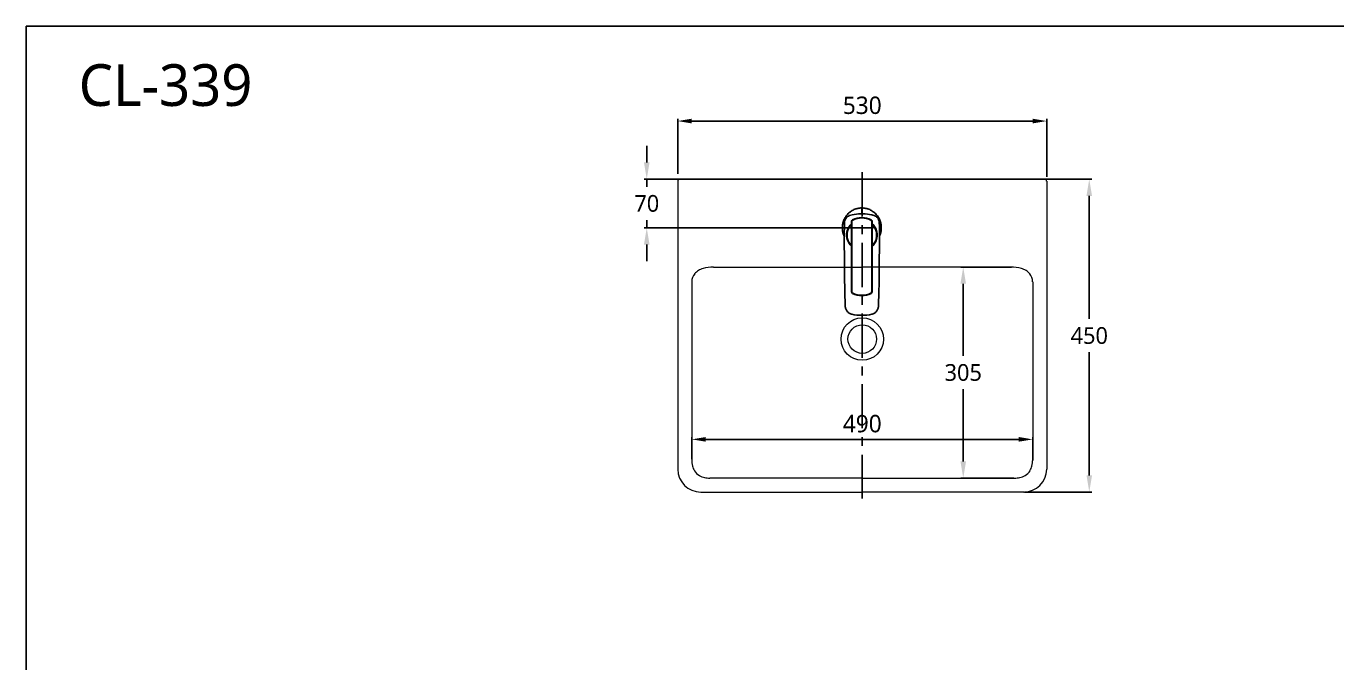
# Model space of a CAD drawing. Header units: millimetres. Extents: x 3553 to 10198, y 0 to 2100.
# Drawn here: x 3553 to 5436, y 1184 to 2100 of the extents above; entities that cross this region are included whole.
import ezdxf

# ---------------------------------------------------------------- set-up
doc = ezdxf.new("R2010")
doc.units = ezdxf.units.MM
doc.linetypes.add('CENTER', pattern=[50.8, 31.75, -6.35, 6.35, -6.35])
for name, color, linetype in [('1', 1, 'Continuous'), ('5', 7, 'Continuous'), ('CENTER', 2, 'CENTER')]:
    doc.layers.add(name, color=color, linetype=linetype)
doc.styles.add('GHS', font='romans', dxfattribs={"bigfont": 'ghs'})
doc.styles.get("Standard").update_dxf_attribs({"font": 'NanumGothic.ttf'})
doc.dimstyles.new('ISO-25', dxfattribs={"dimtxt": 20, "dimasz": 20, "dimexe": 3, "dimexo": 1, "dimgap": 10, "dimtad": 1, "dimtoh": 1, "dimdec": 0, "dimtxsty": 'Standard', "dimcen": 0, "dimclrd": 3, "dimclre": 3, "dimclrt": 2, "dimadec": 0, "dimazin": 0, "dimtfac": 1, "dimtdec": 0, "dimtmove": 0, "dimatfit": 3, "dimfxl": 1, "dimarcsym": 0})

# ---------------------------------------------------------------- blocks, each defined once
blk = doc.blocks.new('*D53')
at = {"color": 3, "lineweight": -2, "transparency": 16777216}
for p, q in [((4489.4, 1887.8), (4489.4, 1966.6)), ((4509.4, 1963.6), (4999.5, 1963.6)), ((5019.5, 1883.4), (5019.5, 1966.6))]:
    blk.add_line(p, q, dxfattribs=at)
at = {"color": 3, "transparency": 16777216}
for points in [[(4509.4, 1966.9), (4509.4, 1960.2), (4489.4, 1963.6)], [(4999.5, 1966.9), (4999.5, 1960.2), (5019.5, 1963.6)]]:
    blk.add_solid(points, dxfattribs=at)
at = {"layer": 'Defpoints', "color": 0, "transparency": 16777216}
for p in [(5019.5, 1963.6), (4489.4, 1886.8), (5019.5, 1882.4)]:
    blk.add_point(p, dxfattribs=at)
at = {"color": 2, "transparency": 16777216, "insert": (4754.5, 1986.1), "char_height": 25, "attachment_point": 5}
blk.add_mtext('530', dxfattribs=at)
blk = doc.blocks.new('*D56')
at = {"color": 3, "lineweight": -2, "transparency": 16777216}
for p, q in [((4444.9, 1904), (4444.9, 1928)), ((5021, 1880), (4441.3, 1880)), ((4444.9, 1880), (4444.9, 1869)), ((4770.8, 1810), (4441.3, 1810)), ((4444.9, 1810), (4444.9, 1821)), ((4444.9, 1786), (4444.9, 1762))]:
    blk.add_line(p, q, dxfattribs=at)
at = {"color": 3, "transparency": 16777216}
for points in [[(4440.9, 1904), (4448.9, 1904), (4444.9, 1880)], [(4440.9, 1786), (4448.9, 1786), (4444.9, 1810)]]:
    blk.add_solid(points, dxfattribs=at)
at = {"layer": 'Defpoints', "color": 0, "transparency": 16777216}
for p in [(5022.2, 1880), (4444.9, 1810), (4772, 1810)]:
    blk.add_point(p, dxfattribs=at)
at = {"color": 2, "transparency": 16777216, "insert": (4444.9, 1845), "char_height": 24, "attachment_point": 5}
blk.add_mtext('70', dxfattribs=at)
blk = doc.blocks.new('*D57')
at = {"color": 3, "lineweight": -2, "transparency": 16777216}
for p, q in [((4968.8, 1753.6), (4896, 1753.6)), ((4899.6, 1729.6), (4899.6, 1625.9)), ((4899.6, 1474.1), (4899.6, 1577.9)), ((4972.4, 1450.1), (4896, 1450.1))]:
    blk.add_line(p, q, dxfattribs=at)
at = {"color": 3, "transparency": 16777216}
for points in [[(4895.6, 1729.6), (4903.6, 1729.6), (4899.6, 1753.6)], [(4895.6, 1474.1), (4903.6, 1474.1), (4899.6, 1450.1)]]:
    blk.add_solid(points, dxfattribs=at)
at = {"layer": 'Defpoints', "color": 0, "transparency": 16777216}
for p in [(4970, 1753.6), (4899.6, 1450.1), (4973.6, 1450.1)]:
    blk.add_point(p, dxfattribs=at)
at = {"color": 2, "transparency": 16777216, "insert": (4899.6, 1601.9), "char_height": 24, "attachment_point": 5}
blk.add_mtext('305', dxfattribs=at)
blk = doc.blocks.new('*D58')
at = {"color": 3, "lineweight": -2, "transparency": 16777216}
for p, q in [((4509.6, 1477.2), (4509.6, 1508.8)), ((4999.4, 1476.5), (4999.4, 1508.8)), ((4529.6, 1505.8), (4979.4, 1505.8))]:
    blk.add_line(p, q, dxfattribs=at)
at = {"color": 3, "transparency": 16777216}
for points in [[(4529.6, 1509.2), (4529.6, 1502.5), (4509.6, 1505.8)], [(4979.4, 1509.2), (4979.4, 1502.5), (4999.4, 1505.8)]]:
    blk.add_solid(points, dxfattribs=at)
at = {"layer": 'Defpoints', "color": 0, "transparency": 16777216}
for p in [(4999.4, 1505.8), (4509.6, 1476.2), (4999.4, 1475.5)]:
    blk.add_point(p, dxfattribs=at)
at = {"color": 2, "transparency": 16777216, "insert": (4754.5, 1528.3), "char_height": 25, "attachment_point": 5}
blk.add_mtext('490', dxfattribs=at)
blk = doc.blocks.new('*D63')
at = {"color": 3, "lineweight": -2, "transparency": 16777216}
for p, q in [((5017.7, 1880), (5084.3, 1880)), ((5080.7, 1856), (5080.7, 1679)), ((5080.7, 1454), (5080.7, 1631)), ((4987.7, 1430), (5084.3, 1430))]:
    blk.add_line(p, q, dxfattribs=at)
at = {"color": 3, "transparency": 16777216}
for points in [[(5076.7, 1856), (5084.7, 1856), (5080.7, 1880)], [(5076.7, 1454), (5084.7, 1454), (5080.7, 1430)]]:
    blk.add_solid(points, dxfattribs=at)
at = {"layer": 'Defpoints', "color": 0, "transparency": 16777216}
for p in [(5016.5, 1880), (4986.5, 1430), (5080.7, 1430)]:
    blk.add_point(p, dxfattribs=at)
at = {"color": 2, "transparency": 16777216, "insert": (5080.7, 1655), "char_height": 24, "attachment_point": 5}
blk.add_mtext('450', dxfattribs=at)

msp = doc.modelspace()

# ---------------------------------------------------------------- linework, layer by layer
at = {"linetype": 'Continuous', "lineweight": 0}
for p, q in [((4489.4, 1877), (4489.5, 1463)), ((4492.5, 1880), (4754.5, 1880)), ((5016.5, 1880), (4754.5, 1880)), ((5019.5, 1877), (5019.5, 1463)), ((4540.7, 1753.6), (4754.5, 1753.6)), ((4970, 1753.6), (4754.5, 1753.6)), ((4509.6, 1732.4), (4509.6, 1475.5)), ((4999.4, 1732.4), (4999.4, 1475.5)), ((4754.5, 1450.1), (4535.7, 1450.1)), ((4754.5, 1450.1), (4973.6, 1450.1)), ((4522.5, 1430), (4754.5, 1430)), ((4986.5, 1430), (4754.5, 1430))]:
    msp.add_line(p, q, dxfattribs=at)
for radius in [30.5, 20.5, 20.5]:
    msp.add_circle((4754.5, 1650), radius, dxfattribs=at)
for centre, radius, start, end in [((4492.5, 1877), 3.01, 90.0621, 179.8501), ((5016.4, 1877), 3.01, 0.1499, 89.9379), ((4534.7, 1722.3), 30.6, 107.0768, 120.7204), ((4539.8, 1705.5), 48.1, 88.9553, 107.0401), ((4969.1, 1705.5), 48.1, 72.9599, 91.0447), ((4974.2, 1722.3), 30.6, 59.2796, 72.9232), ((4527.2, 1732.6), 17.6, 139.9359, 180.7404), ((4529.9, 1730.3), 21.2, 120.7204, 139.8298), ((4979, 1730.3), 21.2, 40.1702, 59.2796), ((4981.7, 1732.6), 17.6, 359.2596, 40.0641), ((4544.4, 1475.9), 34.9, 179.4172, 193.9272), ((4964.5, 1475.9), 34.9, 346.0728, 0.5828), ((4522.5, 1463), 33, 180.0006, 270), ((4534, 1473.3), 24.1, 193.9272, 211.2546), ((4530.8, 1471.3), 20.3, 211.2546, 239.2642), ((4533, 1475.2), 24.8, 239.2642, 259.0791), ((4535.5, 1487.1), 37, 258.3719, 270.2779), ((4973.4, 1487.1), 37, 269.7221, 281.6281), ((4975.9, 1475.2), 24.8, 280.9209, 300.7358), ((4986.5, 1463), 33, 270, 359.9994), ((4978.2, 1471.3), 20.3, 300.7358, 328.7454), ((4974.9, 1473.3), 24.1, 328.7454, 346.0728)]:
    msp.add_arc(centre, radius, start, end, dxfattribs=at)
at = {"layer": '1', "color": 7, "linetype": 'Continuous'}
for p, q in [((4738.9, 1718.4), (4738.9, 1818.9)), ((4738.9, 1818.9), (4738.9, 1818.9)), ((4739.4, 1818.9), (4739.4, 1718.4)), ((4740.6, 1821.6), (4740.6, 1821.6)), ((4767.3, 1821.6), (4767.3, 1821.6)), ((4768.4, 1718.4), (4768.4, 1818.9)), ((4768.9, 1818.9), (4768.9, 1718.4)), ((4768.9, 1818.9), (4768.9, 1818.9)), ((4732.6, 1800.2), (4732.6, 1800.1)), ((4732.6, 1799.9), (4732.6, 1799.6)), ((4775.2, 1800.1), (4775.2, 1800.2)), ((4775.2, 1799.6), (4775.2, 1799.9))]:
    msp.add_line(p, q, dxfattribs=at)
for centre, major_axis, ratio, start_param, end_param in [((4753.9, 1799.9), (-21.3, 0), 0.996195, 5.493762, 6.283185), ((4753.9, 1799.6), (-21.3, 0), 0.996195, 5.493762, 6.283185), ((4753.9, 1800.1), (-21.3, 0), 0.996195, 5.818917, 6.283185), ((4741.9, 1818.9), (-3, 0), 0.999848, 5.171113, 6.283185), ((4741.9, 1818.9), (3, 0), 0.999848, 2.02952, 3.141593), ((4739.4, 1818.9), (0.5, 0), 0.017452, 3.141593, 4.712389), ((4741.9, 1818.9), (2.5, 0), 0.999848, 2.02952, 3.141593), ((4753.9, 1794.6), (-30.1, 0), 0.999848, 4.253665, 5.171113), ((4753.9, 1794.6), (30.1, 0), 0.999848, 1.112072, 2.02952), ((4740.8, 1821.1), (-0.221, 0.448), 0.007728, 0.015649, 1.586446), ((4753.9, 1794.6), (29.6, 0), 0.999848, 1.112072, 2.02952), ((4767, 1821.1), (0.221, 0.448), 0.007728, 4.69674, 6.267536), ((4765.9, 1818.9), (2.5, 0), 0.999848, 0, 1.112072), ((4765.9, 1818.9), (-3, 0), 0.999848, 3.141593, 4.253665), ((4765.9, 1818.9), (3, 0), 0.999848, 0, 1.112072), ((4768.4, 1818.9), (0.5, 0), 0.017452, 4.712389, 6.283185), ((4753.9, 1799.6), (-21.3, 0), 0.996195, 2.352071, 3.931016), ((4753.9, 1799.9), (-21.3, 0), 0.996195, 3.141593, 3.911676), ((4753.9, 1800.4), (-21.4, 0), 0.996167, 6.260409, 6.283185), ((4753.9, 1800.4), (-21.4, 0), 0.996167, 0, 0.143335), ((4753.9, 1800.2), (-21.3, 0), 0.996195, 6.015561, 6.283185), ((4753.9, 1799.6), (-21.3, 0), 0.996195, 0, 0.789521), ((4753.9, 1800.1), (-21.3, 0), 0.996195, 3.141593, 3.486284), ((4753.9, 1800.2), (-21.3, 0), 0.996195, 3.141593, 3.453199), ((4753.9, 1800.4), (21.5, 0), 0.996167, 6.013892, 6.283185), ((4753.9, 1800.4), (-21.4, 0), 0.996167, 2.998258, 3.260777), ((4741.9, 1718.4), (-3, 0), 0.999848, 0, 1.112072), ((4739.4, 1718.4), (0.5, 0), 0.017452, 3.141593, 4.712389), ((4741.9, 1718.4), (2.5, 0), 0.999848, 3.141593, 4.253665), ((4740.8, 1716.1), (0.221, 0.448), 0.007728, 3.125943, 4.69674), ((4753.9, 1742.7), (-30.1, 0), 0.999848, 1.112072, 2.02952), ((4753.9, 1742.7), (29.6, 0), 0.999848, 4.253665, 5.171113), ((4765.9, 1718.4), (2.5, 0), 0.999848, 5.171113, 6.283185), ((4767, 1716.1), (-0.221, 0.448), 0.007728, 1.586446, 3.157242), ((4765.9, 1718.4), (-3, 0), 0.999848, 2.02952, 3.141593), ((4768.4, 1718.4), (0.5, 0), 0.017452, 4.712389, 6.283185)]:
    msp.add_ellipse(centre, major_axis=major_axis, ratio=ratio, start_param=start_param, end_param=end_param, dxfattribs=at)
for points, knots in [([(4728.7, 1797.6), (4728.6, 1797.8), (4728.2, 1798.7), (4727.5, 1800.5), (4726.8, 1802.7), (4726.5, 1804.5), (4726.1, 1806.3), (4725.8, 1809.6), (4726, 1813.3), (4726.7, 1817), (4727.8, 1820.6), (4729.8, 1824.9), (4733.2, 1829.5), (4737.5, 1833.4), (4741.7, 1835.9), (4744.9, 1837.1), (4746.8, 1837.6), (4749.6, 1838.3), (4752, 1838.6), (4753.9, 1838.6)], [0, 0, 0, 0, 0.007903, 0.057508, 0.107113, 0.131915, 0.156718, 0.206323, 0.305532, 0.355137, 0.404742, 0.503952, 0.603161, 0.702371, 0.801581, 0.851186, 0.875988, 0.90079, 1, 1, 1, 1]), ([(4728.9, 1817), (4728.9, 1819.3), (4729.5, 1821.6), (4732, 1825.5), (4733.9, 1827), (4736.2, 1827.6)], [0, 0, 0, 0, 0.5, 0.5, 1, 1, 1, 1]), ([(4753.9, 1830.1), (4753.4, 1830.1), (4752.9, 1830.1), (4748.1, 1830), (4743.9, 1829.5), (4738.6, 1828.3), (4737.4, 1828), (4736.2, 1827.6)], [0, 0, 0, 0, 0.08327, 0.08327, 0.791492, 0.791492, 1, 1, 1, 1]), ([(4753.9, 1830.1), (4753.9, 1830.1), (4753.9, 1830.3), (4753.9, 1830.7), (4753.9, 1831.9), (4753.9, 1833.8), (4753.9, 1835.8), (4753.9, 1837.4), (4753.9, 1838.2), (4753.9, 1838.6)], [0, 0, 0, 0, 0.006377, 0.07735, 0.148323, 0.432215, 0.716108, 0.858054, 1, 1, 1, 1]), ([(4779.2, 1797.6), (4779.2, 1797.8), (4779.7, 1798.7), (4780.4, 1800.5), (4781, 1802.7), (4781.4, 1804.5), (4781.7, 1806.3), (4782, 1809.6), (4781.9, 1813.3), (4781.1, 1817), (4780.1, 1820.6), (4778.1, 1824.9), (4774.6, 1829.5), (4770.3, 1833.4), (4766.1, 1835.9), (4763, 1837.1), (4761.1, 1837.6), (4758.3, 1838.3), (4755.9, 1838.6), (4753.9, 1838.6)], [0, 0, 0, 0, 0.007903, 0.057508, 0.107113, 0.131915, 0.156718, 0.206323, 0.305532, 0.355137, 0.404742, 0.503952, 0.603161, 0.702371, 0.801581, 0.851186, 0.875988, 0.90079, 1, 1, 1, 1]), ([(4753.9, 1830.1), (4753.9, 1830.1), (4753.9, 1830.1), (4754, 1830.1), (4754, 1830.1), (4754, 1830.1)], [0, 0, 0, 0, 0.5, 0.5, 1, 1, 1, 1]), ([(4754, 1830.1), (4754.5, 1830.1), (4755, 1830.1), (4759.7, 1830), (4764, 1829.5), (4769.3, 1828.3), (4770.5, 1828), (4771.7, 1827.6)], [0, 0, 0, 0, 0.08327, 0.08327, 0.791492, 0.791492, 1, 1, 1, 1]), ([(4771.7, 1827.6), (4774, 1827), (4775.9, 1825.5), (4778.4, 1821.6), (4778.9, 1819.3), (4779, 1817)], [0, 0, 0, 0, 0.5, 0.5, 1, 1, 1, 1]), ([(4729.2, 1752.6), (4729.1, 1754.3), (4728.9, 1763.1), (4728.7, 1779.1), (4728.7, 1798.9), (4728.8, 1811.5), (4728.9, 1817)], [0, 0, 0, 0, 0.075728, 0.411101, 0.746475, 1, 1, 1, 1]), ([(4738.9, 1783.7), (4738.7, 1783.9), (4736.5, 1786), (4733.1, 1791.1), (4731.4, 1799.7), (4733.1, 1808.3), (4736.5, 1813.4), (4738.7, 1815.6), (4738.9, 1815.7)], [0, 0, 0, 0, 0.020557, 0.260294, 0.50003, 0.739766, 0.979503, 1, 1, 1, 1]), ([(4738.9, 1815.1), (4737.5, 1813.7), (4734, 1809.2), (4731.4, 1799.8), (4733.8, 1790.9), (4736.8, 1786.8), (4737.7, 1785.8)], [0, 0, 0, 0, 0.182234, 0.528802, 0.87537, 1, 1, 1, 1]), ([(4768.8, 1784.3), (4769.1, 1784.5), (4773.1, 1788.6), (4777.2, 1798.8), (4773.6, 1809.9), (4769.9, 1814.2), (4769, 1815.1)], [0, 0, 0, 0, 0.027605, 0.500574, 0.888423, 1, 1, 1, 1]), ([(4769, 1815.7), (4769.1, 1815.6), (4771.4, 1813.4), (4774.8, 1808.3), (4776.5, 1799.7), (4774.8, 1791.1), (4771.4, 1786), (4769.1, 1783.9), (4769, 1783.7)], [0, 0, 0, 0, 0.020497, 0.260234, 0.49997, 0.739706, 0.979443, 1, 1, 1, 1]), ([(4779, 1817), (4779.1, 1811.5), (4779.2, 1798.9), (4779.2, 1779.1), (4778.9, 1763.1), (4778.7, 1754.3), (4778.7, 1752.6)], [0, 0, 0, 0, 0.253525, 0.588899, 0.924272, 1, 1, 1, 1]), ([(4729.1, 1740.5), (4729.1, 1741.6), (4729.1, 1743.6), (4729.1, 1745.6), (4729.2, 1747.6), (4729.2, 1749.6), (4729.2, 1751.6), (4729.2, 1752.6)], [0, 0, 0, 0, 0.25, 0.5, 0.5, 0.75, 1, 1, 1, 1]), ([(4778.7, 1752.6), (4778.7, 1751.6), (4778.7, 1749.6), (4778.7, 1747.6), (4778.7, 1745.6), (4778.8, 1743.6), (4778.8, 1741.6), (4778.8, 1740.5)], [0, 0, 0, 0, 0.25, 0.5, 0.5, 0.75, 1, 1, 1, 1]), ([(4730.1, 1697.4), (4729.9, 1703.2), (4729.5, 1716.3), (4729.2, 1730.6), (4729.1, 1739.2), (4729.1, 1740.5)], [0, 0, 0, 0, 0.40612, 0.905778, 1, 1, 1, 1]), ([(4778.8, 1740.5), (4778.8, 1739.2), (4778.7, 1730.6), (4778.4, 1716.3), (4778, 1703.2), (4777.8, 1697.4)], [0, 0, 0, 0, 0.094222, 0.59388, 1, 1, 1, 1]), ([(4739.4, 1685.8), (4739.1, 1685.9), (4738.4, 1686.1), (4737.2, 1686.5), (4735.7, 1687.3), (4734.1, 1688.5), (4732.7, 1690), (4731.6, 1691.7), (4730.8, 1693.5), (4730.3, 1695.4), (4730.1, 1696.7), (4730.1, 1697.4)], [0, 0, 0, 0, 0.0625, 0.125, 0.25, 0.375001, 0.500001, 0.625002, 0.750002, 0.875003, 1, 1, 1, 1]), ([(4777.8, 1697.4), (4777.8, 1696.7), (4777.6, 1695.4), (4777.1, 1693.5), (4776.2, 1691.7), (4775.1, 1690), (4773.8, 1688.5), (4772.2, 1687.3), (4770.7, 1686.5), (4769.4, 1686.1), (4768.8, 1685.9), (4768.5, 1685.8)], [0, 0, 0, 0, 0.124998, 0.249999, 0.374999, 0.499999, 0.625, 0.75, 0.875, 0.9375, 1, 1, 1, 1])]:
    msp.add_open_spline(points, degree=3, knots=knots, dxfattribs=at)
for points in [[(4753.9, 1684.2), (4749, 1684.2), (4744.2, 1684.8), (4739.4, 1685.8)], [(4768.5, 1685.8), (4763.7, 1684.8), (4758.8, 1684.2), (4753.9, 1684.2)]]:
    msp.add_open_spline(points, degree=3, dxfattribs=at)
at = {"layer": '5', "color": 212}
msp.add_lwpolyline([(3553.2, 2100), (6653.2, 2100), (6653.2, 0), (3553.2, 0)], close=True, dxfattribs=at)
at = {"layer": 'CENTER', "color": 1, "linetype": 'CENTER', "ltscale": 2}
msp.add_line((4754.5, 1890), (4754.5, 1421), dxfattribs=at)

# ---------------------------------------------------------------- texts
at = {"insert": (3628.6, 2045.3), "char_height": 60, "width": 460, "attachment_point": 1, "style": 'GHS'}
msp.add_mtext('{\\fNanumGothic|b0|i0|c0|p50;CL-339}', dxfattribs=at)

# ---------------------------------------------------------------- dimensions: what is measured, and where the dimension line sits
dim = msp.add_linear_dim(base=(5019.5, 1963.6), p1=(4489.4, 1886.8), p2=(5019.5, 1882.4), dimstyle='ISO-25', override={"dimtxt": 25, "dimtoh": 0})
dim.commit()
dim.dimension.update_dxf_attribs({"geometry": '*D53', "text_midpoint": (4754.5, 1986.1)})
for base, p1, p2, picture, middle in [((4444.9, 1810), (5022.2, 1880), (4772, 1810), '*D56', (4444.9, 1845)), ((5080.7, 1430), (5016.5, 1880), (4986.5, 1430), '*D63', (5080.7, 1655))]:
    dim = msp.add_linear_dim(base=base, p1=p1, p2=p2, angle=90, dimstyle='ISO-25', override={"dimscale": 1.2, "dimtih": 1})
    dim.commit()
    dim.dimension.update_dxf_attribs({"geometry": picture, "text_midpoint": middle, "dimtype": 160})
dim = msp.add_linear_dim(base=(4899.6, 1450.1), p1=(4970, 1753.6), p2=(4973.6, 1450.1), angle=90, text='305', dimstyle='ISO-25', override={"dimscale": 1.2, "dimtih": 1})
dim.commit()
dim.dimension.update_dxf_attribs({"geometry": '*D57', "text_midpoint": (4899.6, 1601.9), "dimtype": 160})
dim = msp.add_linear_dim(base=(4999.4, 1505.8), p1=(4509.6, 1476.2), p2=(4999.4, 1475.5), dimstyle='ISO-25', override={"dimtxt": 25, "dimtoh": 0})
dim.commit()
dim.dimension.update_dxf_attribs({"geometry": '*D58', "text_midpoint": (4754.5, 1505.8), "dimtype": 160})

doc.saveas('drawing.dxf')
